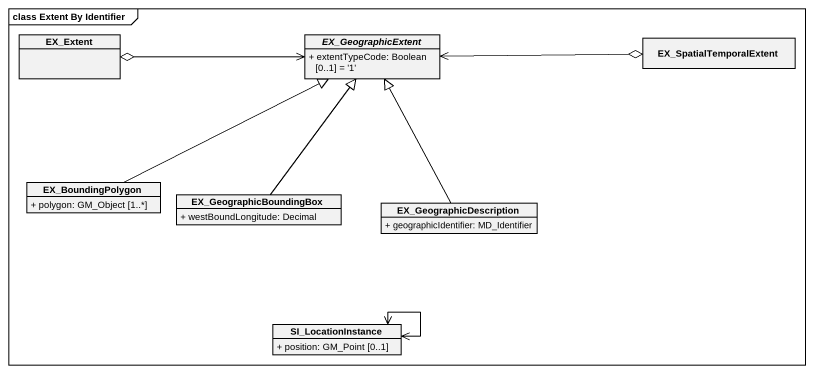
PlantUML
@startuml
mainframe class Extent By Identifier
hide circle
hide empty members
skinparam classAttributeIconSize 0
class EX_Extent
abstract class EX_GeographicExtent {
  + extentTypeCode: Boolean [0..1] = '1'
}
class EX_SpatialTemporalExtent
class EX_BoundingPolygon {
  + polygon: GM_Object [1..*]
}
class EX_GeographicBoundingBox {
  + westBoundLongitude: Decimal
}
class EX_GeographicDescription {
  + geographicIdentifier: MD_Identifier
}
class SI_LocationInstance {
  + position: GM_Point [0..1]
}
EX_GeographicExtent <-left-o EX_Extent
EX_GeographicExtent <-right-o EX_SpatialTemporalExtent
EX_BoundingPolygon -right-|> EX_GeographicExtent
EX_GeographicBoundingBox -up-|> EX_GeographicExtent
EX_GeographicDescription -up-|> EX_GeographicExtent
SI_LocationInstance <--> SI_LocationInstance
@enduml
